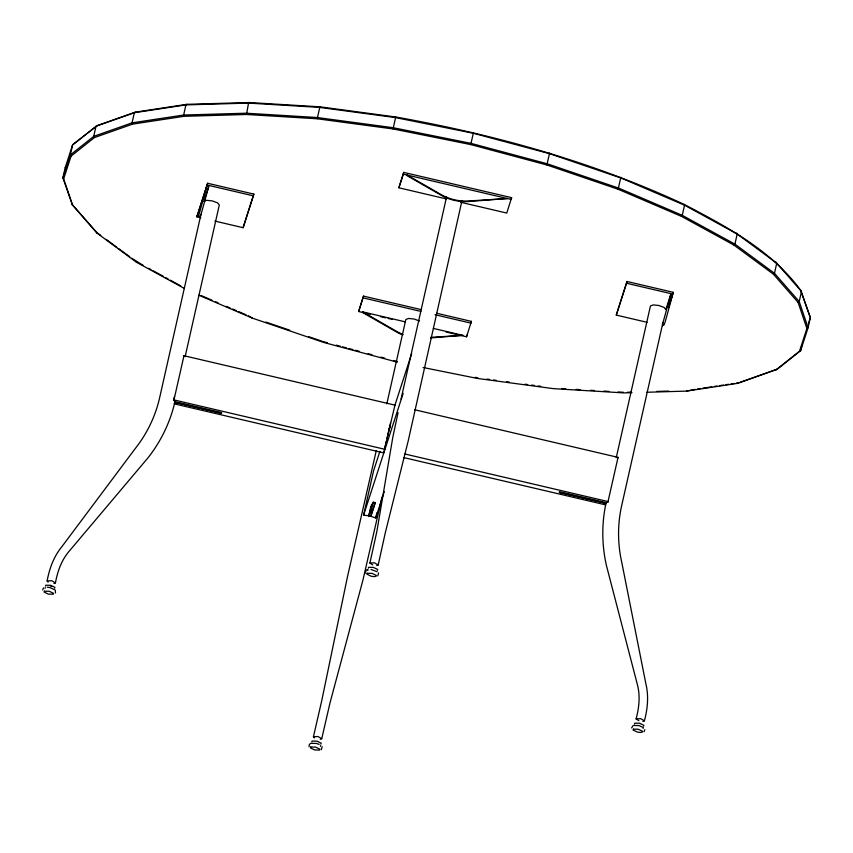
<?xml version="1.0" encoding="UTF-8"?>
<svg xmlns="http://www.w3.org/2000/svg" width="853" height="853" viewBox="0 0 853 853"><rect width="100%" height="100%" fill="white"/><g stroke="black" fill="none" stroke-linecap="round" stroke-linejoin="round"><path stroke-width="1.28" d="M776.155 369.829L799.485 351.276L806.895 328.469L798.077 302.389L773.394 274.176L733.932 245.078L681.419 216.353L618.148 189.259L546.89 164.981L470.749 144.583L393.052 128.952L395.749 116.989C494.868 134.646 592.664 161.835 684.117 204.389C726.991 226.845 771.581 250.451 800.764 290.425L810.35 317.615L808.068 327.744L800.636 350.615L777.243 369.21L737.92 383.296L686.462 391.111L646.606 392.263M606.025 503.046C601.589 523.571 601.77 544.939 606.408 565.411L637.596 685.396C640.315 696.475 639.036 708.001 636.093 718.898L638.908 720.742M473.447 132.62L470.749 144.583M398.074 412.617L392.838 437.099L376.941 531.035L369.903 563.055L372.718 564.899M401.049 399.076L446.588 196.883M395.749 116.989L319.907 106.817L249.225 102.531L186.786 104.333L135.328 112.148L97.093 125.615L72.612 144.839L65.18 167.71L62.898 177.829L72.484 205.029L97.157 233.232L136.619 262.34L184.461 288.506M48.056 582.109L47.128 580.957C49.357 568.716 53.707 556.7 61.651 546.976L135.275 448.518C146.897 433.836 155.214 416.69 159.479 398.458L200.977 214.348M53.931 583.484L55.434 582.898C57.45 571.841 61.213 560.89 68.432 552.094L147.846 458.018C160.822 441.609 170.12 422.448 174.897 402.072M200.732 217.771L196.872 216.865L207.62 183.267L253.863 194.1L243.116 227.698L214.86 221.076M196.872 216.865L207.62 183.267M173.905 399.065L174.492 396.464M221.055 413.151L174.812 402.317L221.503 413.31L221.705 412.692L175.366 401.838L173.841 400.473L183.971 355.722L395.174 405.186M185.122 356.693L219.306 204.997L217.579 202.865L212.344 200.913L206.671 200.306L203.899 201.383M243.116 227.698L253.863 194.1M370.223 314.224L358.665 311.516L363.495 296.108L421.297 309.65M358.665 311.516L363.495 296.108M398.873 187.799L403.704 172.391L511.608 197.661L511.214 199.431L403.309 174.161L398.873 187.799L446.407 198.93M403.309 174.161L403.704 172.391M376.312 450.48L347.534 576.479L321.645 701.134L313.435 736.779L314.373 737.93M386.825 403.8L405.825 319.523L408.598 318.446L414.27 319.065L419.495 321.005M384.298 491.627L375.725 517.984L370.884 516.278L375.331 502.609L373.219 502.108L368.773 515.777L363.581 515.148L373.539 470.941L379.916 451.333M368.773 515.777L370.82 506.682M375.139 502.694L370.703 516.332L369.008 515.937L371.641 504.23M384.586 448.998L386.345 441.193M386.931 438.591L390.535 423.045M174.129 403.81L383.711 452.89L394.95 405.1L411.636 353.739M371.769 512.376L372.644 508.473M320.248 739.306L321.741 738.73L329.951 703.085L362.941 580.093L382.08 496.872M375.725 517.984L376.898 512.792M376.717 565.582L378.21 564.995L385.247 532.976L408.256 440.702L462.006 200.498M460.14 335.282L466.559 336.786L466.964 335.016M436.715 313.254L471.389 321.378L470.995 323.148L435.03 314.725M647.118 322.317L616.282 315.098L627.03 281.501L673.273 292.334L668.507 307.549M616.282 315.098L627.03 281.501M616.25 457.666L650.434 305.971L653.217 304.894L658.889 305.502L664.114 307.443L665.852 309.575L670.661 294.797L672.505 295.234L666.577 316.826A47.512 1.269 -76.8 0 1 663.911 325.036L662.898 324.79L662.525 325.921L662.93 324.161M559.707 492.458L605.939 503.291L559.227 492.405L559.429 491.786L605.769 502.641L607.901 502.129L618.041 457.379L414.611 409.739M662.93 322.541L621.442 506.65C617.465 525.021 617.636 544.139 621.784 562.458L645.881 683.797C648.856 696.037 647.64 708.79 644.399 720.838L642.906 721.425M801.777 345.55L800.636 350.615L799.485 351.276M208.697 186.615L202.769 208.196A47.512 1.269 -76.8 0 1 200.103 216.406L197.246 215.734L198.248 215.98A47.512 1.269 -76.8 0 0 200.924 207.759L206.852 186.178L208.697 186.615L204.293 200.156M670.661 294.797L664.722 316.388A47.512 1.269 -76.8 0 1 662.376 324.108M72.484 205.029L63.655 178.949L71.066 156.131L94.406 137.589L132.631 124.111L184.088 116.307L246.528 114.494L317.209 118.78L393.052 128.952M42.65 589.988L43.492 587.92M45.508 586.107L45.795 585.233L50.658 585.318L54.88 587.354L54.603 588.229M44.996 588.399L45.273 587.525M55.477 592.984L55.296 590.041M183.8 356.266L183.971 355.722M173.841 400.473L174.012 399.929L384.874 449.307M405.079 321.805L362.696 311.878L362.514 312.422L396.229 331.806A47.512 45.294 18 0 0 402.765 334.952M388.691 430.786L389.853 427.204M388.776 430.85L389.96 427.204M363.581 515.148L403.16 393.382M369.008 515.937L373.443 502.3M311.825 741.929L312.102 741.054L316.964 741.15L321.197 743.187L320.909 744.061M368.293 568.205L368.571 567.33L373.433 567.416L377.666 569.452L377.378 570.326M367.771 570.497L368.059 569.623M320.387 746.354L320.675 745.479M433.345 328.416L462.88 335.336L430.509 337.916M466.559 336.786L471.389 321.378M511.608 197.661L506.778 213.069L460.535 202.246M617.86 457.933L618.041 457.379M670.085 302.122L673.273 292.334M607.901 502.129L608.082 501.585L404.962 454.009M631.615 727.918L633.267 725.402M634.483 724.037L634.76 723.173L639.622 723.259L643.855 725.295L643.567 726.17M643.055 728.473L643.333 727.598L639.11 725.562L634.248 725.466M644.847 729.699L644.004 731.767M808.399 323.639L810.35 317.615L800.764 290.425M546.89 164.981L549.577 153.018M377.815 575.924L378.615 572.896M321.346 749.648L322.146 746.631M618.148 189.259L620.845 177.296M681.419 216.353L682.261 215.329L684.543 205.21L684.117 204.389M319.907 106.817L317.209 118.78M733.932 245.078L734.913 244.129L737.195 234.01L736.629 233.114M249.225 102.531L248.522 103.096L185.933 104.898L134.337 112.735L96.005 126.244L93.723 136.363L70.33 154.958L62.898 177.829L63.655 178.949M773.394 274.176L774.471 273.312L776.752 263.193L776.091 262.212M97.093 125.615L72.612 144.839L70.33 154.958L71.066 156.131M798.077 302.389L799.218 301.589L801.5 291.47L776.752 263.193L737.195 234.01L684.543 205.21L621.112 178.053L549.663 153.711L473.33 133.26L395.44 117.586L319.395 107.382L248.522 103.096L246.528 114.494M186.786 104.333L185.933 104.898L183.651 115.027L184.088 116.307M686.462 391.111L695.056 389.373M65.18 167.71L66.353 166.985M806.895 328.469L808.068 327.744L799.218 301.589L774.471 273.312L734.913 244.129L682.261 215.329L618.83 188.172L547.381 163.829L471.048 143.379L393.158 127.715L317.113 117.511L246.24 113.214L183.651 115.027L132.055 122.853L93.723 136.363L94.406 137.589M135.328 112.148L134.337 112.735L132.055 122.853L132.631 124.111M737.92 383.296L738.911 382.72L736.331 383.104M367.078 569.559L365.83 570.849L365.479 573.035M310.609 743.283L309.362 744.584L309.01 746.759M47.128 580.957L51.681 580.701L55.434 582.898M369.903 563.055L374.456 562.799L378.21 564.995M313.435 736.779L317.988 736.523L321.741 738.73M636.093 718.898L640.646 718.642L644.399 720.838M740.148 382.283L777.243 369.21M697.637 388.979L700.217 388.584M702.797 388.2L711.828 386.825M714.409 386.43L716.989 386.046M719.569 385.652L723.429 385.066M726.01 384.671L728.59 384.276M731.17 383.893L733.751 383.498M311.59 743.358L316.442 743.443L319.171 744.37M430.69 337.372L462.88 335.336M627.381 392.273L631.38 392.156M656.682 391.431L668.677 391.079M631.998 392.679L624.023 392.913L553.341 388.637L477.499 378.455L423.109 367.515M561.732 388.541L565.667 388.776M576.17 389.416L580.104 389.65M590.596 390.29L594.541 390.525M603.721 391.079L608.978 391.399M618.158 391.954L623.415 392.273M486.988 379.095L489.611 379.446M493.546 379.969L496.169 380.321M506.661 381.728L509.273 382.08M525.011 384.191L527.634 384.543M531.568 385.076L534.191 385.428M538.126 385.951L540.749 386.302M370.991 569.463L377.143 571.755M47.246 587.227L50.135 587.621L54.368 589.658M475.217 377.335L477.808 377.858M207.215 185.037L253.458 195.87M626.635 283.271L672.878 294.093M363.09 297.878L420.902 311.409M380.502 316.634L385.641 317.838M388.2 318.436L392.06 319.342M446.012 331.977L457.571 334.685M403.832 457.603L605.641 504.869M327.403 342.757L323.586 341.733L323.66 342.426L397.263 362.152M336.306 345.145L340.123 346.169M342.671 346.851L346.489 347.875M349.026 348.557L352.843 349.581M355.392 350.263L359.209 351.287M368.112 353.664L371.929 354.688M380.833 357.076L384.65 358.1M393.564 360.488L397.381 361.512M265.923 322.093L289.743 330.207M308.541 336.615L322.327 341.307M198.866 295.223L252.403 318.148L323.66 342.426M50.423 586.022L51.798 586.491M200.903 295.458L211.885 300.16M215.542 301.727L217.984 302.772M226.514 306.43L230.182 307.997M232.624 309.042L236.281 310.609M238.723 311.654L246.037 314.789M248.479 315.834L252.403 318.148M131.778 258.278L142.92 265.198M148.646 268.322L150.938 269.58M153.22 270.827L163.52 276.457M165.813 277.715L168.105 278.963M170.387 280.221L180.687 285.851M362.696 311.878L396.41 331.263A47.512 45.294 18 0 0 402.936 334.408M71.748 203.974L96.496 232.261L100.771 235.417M106.113 239.352L116.808 247.242M118.951 248.82L129.635 256.7M96.496 232.261L97.157 233.232M136.053 261.434L136.619 262.34M44.409 591.204L44.121 592.078L48.386 594.136L53.291 594.221L53.568 593.347L49.314 591.289L44.409 591.204M407.158 175.068L406.988 175.611L440.702 194.996A47.512 45.294 18 0 0 468.542 201.521L507.354 198.525L468.724 200.977A47.512 45.294 18 0 1 440.884 194.452L407.158 175.068M310.716 747.025L310.439 747.9L314.693 749.958L319.598 750.054L319.886 749.169L315.621 747.121L310.716 747.025M367.195 573.301L366.907 574.176L371.172 576.233L374.083 576.628L376.066 576.319L376.354 575.444L372.089 573.387L367.195 573.301M633.384 729.144L633.097 730.019L637.351 732.077L640.272 732.46L642.256 732.162L642.544 731.288L638.279 729.23L633.384 729.144"/></g></svg>
